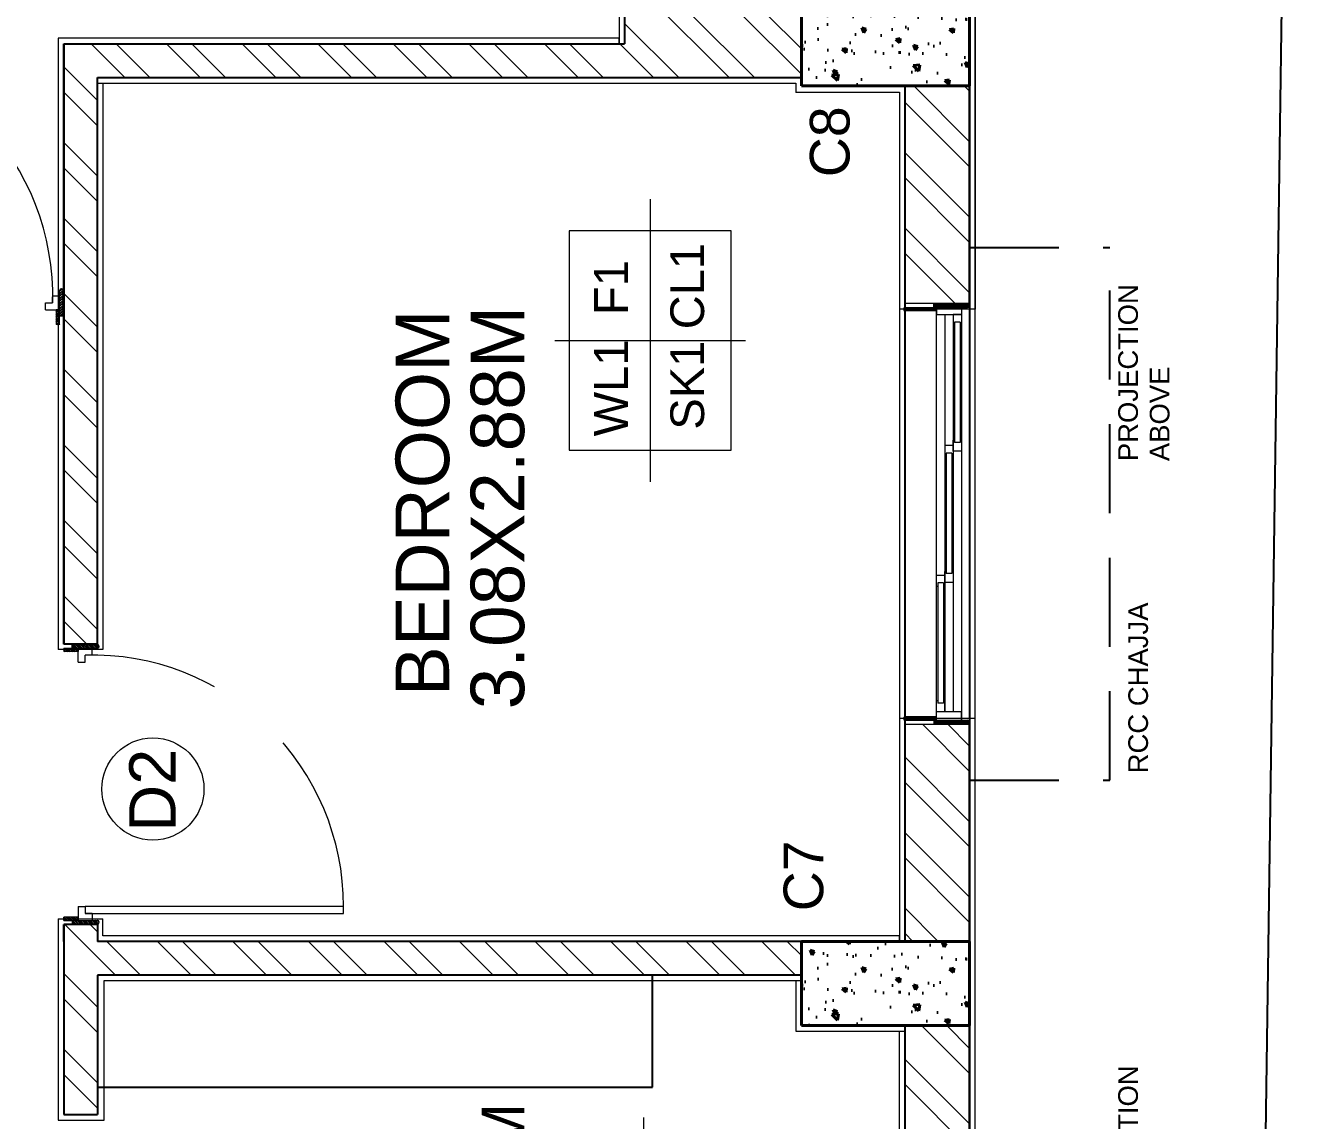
# Model space of a CAD drawing. Header units: metres. Extents: x 15463 to 32022, y 1223 to 33962.
# Drawn here: x 29502.244 to 29506.824, y 4118.347 to 4122.25 of the extents above; entities that cross this region are included whole.
import ezdxf

# ---------------------------------------------------------------- set-up
doc = ezdxf.new("R2010")
doc.units = ezdxf.units.M
doc.header["$LTSCALE"] = 0.1
for name, pattern in [('DASHDOTX2', [50.8, 25.4, -12.7, 0, -12.7]), ('DASHED2', [9.525, 6.35, -3.175]), ('HIDDEN2', [4.7625, 3.175, -1.5875])]:
    doc.linetypes.add(name, pattern=pattern)
for name, color, linetype, lineweight in [('CENTERLINE', 251, 'DASHDOTX2', 15), ('COLUMN', 7, 'Continuous', 40), ('DOOR', 7, 'Continuous', 20), ('HATCH', 250, 'Continuous', 13), ('LEVEL', 251, 'Continuous', 13), ('NAMES', 252, 'Continuous', 15), ('PLASTER', 252, 'Continuous', 15)]:
    doc.layers.add(name, color=color, linetype=linetype, lineweight=lineweight)
doc.styles.get("Standard").update_dxf_attribs({"font": 'arial.ttf'})

msp = doc.modelspace()

# ---------------------------------------------------------------- hatches: boundary and pattern name
h = msp.add_hatch()
h.set_pattern_fill('ANSI31', color=256, scale=0.002, angle=180)
h.set_pattern_definition([(225, (29702.326575, 4180.868247), (0.00449012806, -0.00449012806), [])])
h.paths.add_polyline_path([(29502.3648, 4121.3067, -1), (29502.3768, 4121.3067), (29502.3768, 4121.2157), (29502.3648, 4121.2157)])
h.paths.add_polyline_path([(29502.3528, 4121.2375), (29502.3648, 4121.2375), (29502.3648, 4121.2157), (29502.3648, 4121.1856), (29502.3528, 4121.1856)])
h.paths.add_polyline_path([(29501.3816, 4121.3067, -1), (29501.3936, 4121.3067), (29501.3936, 4121.2157), (29501.3816, 4121.2157)])
h.paths.add_polyline_path([(29501.3936, 4121.2375), (29501.4056, 4121.2375), (29501.4056, 4121.1856), (29501.3936, 4121.1856)])
h = msp.add_hatch()
h.set_pattern_fill('ANSI31', color=256, scale=0.002, angle=90)
h.set_pattern_definition([(135, (29578.6923925, 3905.747725), (-0.00449012806, -0.00449012806), [])])
h.paths.add_polyline_path([(29502.5003, 4120.0312, 1), (29502.5003, 4120.0432), (29502.4093, 4120.0432), (29502.4093, 4120.0312)])
h.paths.add_polyline_path([(29502.4311, 4120.0192), (29502.4311, 4120.0312), (29502.4093, 4120.0312), (29502.3792, 4120.0312), (29502.3792, 4120.0192)])
h.paths.add_polyline_path([(29502.5003, 4119.048, 1), (29502.5003, 4119.06), (29502.4093, 4119.06), (29502.4093, 4119.048)])
h.paths.add_polyline_path([(29502.4311, 4119.06), (29502.4311, 4119.072), (29502.3792, 4119.072), (29502.3792, 4119.06)])
at = {"layer": 'COLUMN'}
h = msp.add_hatch(dxfattribs=at)
h.set_pattern_fill('AR-CONC', color=256, scale=0.001, angle=90)
h.set_pattern_definition([(140, (29523.85359, 4049.9595), (0.0159391, 0.18218467), [0.01905, -0.20955]), (85, (29523.85359, 4049.9595), (-0.19105685, -0.0352434), [0.01524, -0.1676406]), (190.45144, (29523.85492, 4049.97468), (-0.17511775, 0.14694125), [0.01619, -0.17809024]), (136.1842, (29523.80279, 4049.9595), (0.0420423, 0.27107904), [0.028575, -0.314325]), (186.63556, (29523.8063, 4049.9821), (-0.2474261, 0.2374041), [0.024285, -0.2671356]), (81.18415, (29523.8028, 4049.9595), (-0.2474261, 0.2374041), [0.02286, -0.2514597]), (111, (29523.81549, 4049.9849), (0.1022652, 0.1516144), [0.01905, -0.20955]), (56, (29523.81549, 4049.9849), (-0.18418797, 0.06180203), [0.01524, -0.16764]), (161.45145, (29523.82401, 4049.99753), (-0.08192277, 0.2134164), [0.01619, -0.17808994]), (127.5, (29523.85359, 4049.9595), (-0.08455504, 0.003088603), [0, -0.165608, 0, -0.17018, 0, -0.168275]), (97.5, (29523.85359, 4049.9595), (-0.10018057, 0.06681966), [0, -0.097028, 0, -0.161798, 0, -0.064135]), (57.5, (29523.85359, 4049.90286), (0.005728744, 0.135590595), [0, -0.0635, 0, -0.19812, 0, -0.26289]), (47.5, (29523.85359, 4049.87746), (-0.0254265, 0.14812918), [0, -0.08255, 0, -0.131572, 0, -0.18669])])
h.paths.add_polyline_path([(29505.0092, 4122.3356), (29505.0092, 4122.0356), (29505.6092, 4122.0356), (29505.6092, 4122.3356)])
h = msp.add_hatch(dxfattribs=at)
h.set_pattern_fill('AR-CONC', color=256, scale=0.001, angle=90)
h.set_pattern_definition([(140, (29523.85359, 4046.60932), (0.0159391, 0.18218467), [0.01905, -0.20955]), (85, (29523.85359, 4046.60932), (-0.19105685, -0.0352434), [0.01524, -0.1676406]), (190.45144, (29523.85492, 4046.6245), (-0.17511775, 0.14694125), [0.01619, -0.17809024]), (136.1842, (29523.80279, 4046.60932), (0.0420423, 0.27107904), [0.028575, -0.314325]), (186.63556, (29523.8063, 4046.6319), (-0.2474261, 0.2374041), [0.024285, -0.2671356]), (81.18415, (29523.8028, 4046.60932), (-0.2474261, 0.2374041), [0.02286, -0.2514597]), (111, (29523.81549, 4046.63472), (0.1022652, 0.1516144), [0.01905, -0.20955]), (56, (29523.81549, 4046.63472), (-0.18418797, 0.06180203), [0.01524, -0.16764]), (161.45145, (29523.82401, 4046.64735), (-0.08192277, 0.2134164), [0.01619, -0.17808994]), (127.5, (29523.85359, 4046.60932), (-0.08455504, 0.003088603), [0, -0.165608, 0, -0.17018, 0, -0.168275]), (97.5, (29523.85359, 4046.60932), (-0.10018057, 0.06681966), [0, -0.097028, 0, -0.161798, 0, -0.064135]), (57.5, (29523.85359, 4046.55268), (0.005728744, 0.135590595), [0, -0.0635, 0, -0.19812, 0, -0.26289]), (47.5, (29523.85359, 4046.52728), (-0.0254265, 0.14812918), [0, -0.08255, 0, -0.131572, 0, -0.18669])])
h.paths.add_polyline_path([(29505.0092, 4118.9855), (29505.0092, 4118.6855), (29505.6092, 4118.6855), (29505.6092, 4118.9855)])
at = {"layer": 'DOOR'}
h = msp.add_hatch(dxfattribs=at)
h.set_pattern_fill('ANSI31', color=256, scale=0.001, angle=90)
h.set_pattern_definition([(135, (29584.855609, 3943.5580482), (-0.00224506403, -0.00224506403), [])])
h.paths.add_polyline_path([(29505.6021, 4121.2455, 1), (29505.6021, 4121.2575), (29505.4816, 4121.2575), (29505.4816, 4121.2455)])
h.paths.add_polyline_path([(29505.4908, 4121.2335), (29505.4908, 4121.2455), (29505.3794, 4121.2455, 1), (29505.3794, 4121.2335)])
h.paths.add_polyline_path([(29505.6021, 4119.7618, 1), (29505.6021, 4119.7738), (29505.4816, 4119.7738), (29505.4816, 4119.7618)])
h.paths.add_polyline_path([(29505.4908, 4119.7738), (29505.4908, 4119.7858), (29505.3794, 4119.7858, 1), (29505.3794, 4119.7738)])
at = {"layer": 'HATCH'}
h = msp.add_hatch(dxfattribs=at)
h.set_pattern_fill('ANSI32', color=256, scale=0.02, angle=90)
h.set_pattern_definition([(135, (29569.4144, 3572.19952), (-0.13470384, -0.13470384), []), (135, (29569.4144, 3572.28933), (-0.13470384, -0.13470384), [])])
h.paths.add_polyline_path([(29499.8292, 4125.1155), (29499.8292, 4119.0207), (29500.0592, 4119.0207), (29500.0592, 4119.422), (29500.0595, 4121.1856), (29500.3592, 4121.1856), (29500.3592, 4121.4156), (29500.0592, 4121.4156), (29500.0592, 4121.4156), (29500.0592, 4122.7556), (29500.3592, 4122.7556), (29500.3592, 4122.9856), (29500.0592, 4122.9856), (29500.0592, 4125.1155)])
h.paths.add_polyline_path([(29500.1292, 4118.9854), (29500.1292, 4118.8655), (29501.3792, 4118.8653), (29501.3792, 4119.0549), (29501.2593, 4119.0549), (29501.2593, 4119.0302), (29501.2592, 4118.9863), (29501.2592, 4118.9853)])
h.paths.add_polyline_path([(29500.9592, 4122.9855), (29500.9592, 4122.7555), (29501.1492, 4122.7555), (29501.1492, 4121.4155), (29500.9592, 4121.4155), (29500.9592, 4121.1855), (29501.2594, 4121.1855), (29501.2592, 4119.8552), (29501.3792, 4119.8552), (29501.3792, 4123.0558), (29501.2594, 4123.0558), (29501.2594, 4122.9855)])
h.paths.add_polyline_path([(29502.4992, 4118.9855), (29502.4992, 4119.0456), (29502.3792, 4119.0456), (29502.3792, 4118.9855), (29502.3792, 4118.3683), (29502.4992, 4118.3683), (29502.4992, 4118.8655), (29505.0092, 4118.8655), (29505.0092, 4118.9855)])
h.paths.add_polyline_path([(29505.3792, 4118.6855), (29505.3792, 4118.1465), (29505.6092, 4118.1465), (29505.6092, 4118.6855)])
h.paths.add_polyline_path([(29505.3792, 4117.1444), (29505.3792, 4116.6755), (29505.6092, 4116.6755), (29505.6092, 4117.1444)])
h.paths.add_polyline_path([(29505.3792, 4119.7597), (29505.3792, 4118.9855), (29505.6092, 4118.9855), (29505.6092, 4119.7597)])
h.paths.add_polyline_path([(29505.3792, 4122.0356), (29505.3792, 4121.2597), (29505.6092, 4121.2597), (29505.6092, 4122.0356)])
h.paths.add_polyline_path([(29504.6092, 4122.2955), (29504.6092, 4122.9005), (29504.3792, 4122.9005), (29504.3792, 4122.1855), (29502.3792, 4122.1855), (29502.3792, 4120.0456), (29502.4992, 4120.0456), (29502.4992, 4122.0655), (29505.0092, 4122.0655), (29505.0092, 4122.2955)])
h.paths.add_polyline_path([(29504.3792, 4125.1155), (29504.3792, 4124.4005), (29504.6092, 4124.4005), (29504.6092, 4125.1155)])
h.paths.add_polyline_path([(29500.4292, 4125.4155), (29500.4292, 4125.1856), (29501.2592, 4125.1855), (29501.2594, 4123.8558), (29501.3792, 4123.8558), (29501.3792, 4125.1855), (29504.0092, 4125.1855), (29504.0092, 4125.4155)])
at = {"layer": 'LEVEL'}
h = msp.add_hatch(dxfattribs=at)
h.set_pattern_fill('ANSI31', color=256, scale=0.02, angle=90)
h.set_pattern_definition([(135, (29569.414394, 3572.19952), (-0.0449012806, -0.0449012806), [])])
h.paths.add_polyline_path([(29488.2785, 4112.7406), (29488.2785, 4109.3807), (29488.6485, 4109.3807), (29489.0485, 4109.3807), (29489.0485, 4109.9098), (29489.0769, 4109.9098), (29489.0769, 4112.0816), (29489.0643, 4112.0816), (29489.0555, 4112.0816, -1), (29489.0555, 4112.0936), (29489.0485, 4112.0957), (29489.0485, 4112.7406)])
h.paths.add_polyline_path([(29488.8582, 4110.274), (29488.8582, 4109.6478), (29488.3966, 4109.6478), (29488.3966, 4110.274)], flags=16)
h.paths.add_polyline_path([(29488.2785, 4116.3606), (29488.2785, 4113.0007), (29489.0485, 4113.0007), (29489.0485, 4113.0207), (29489.0485, 4113.6456), (29489.0555, 4113.6478, -1), (29489.0555, 4113.6598), (29489.0769, 4113.6598), (29489.0769, 4115.8315), (29489.0555, 4115.8315, -1), (29489.0555, 4115.8435), (29489.0485, 4115.8456), (29489.0485, 4116.3606)])
h.paths.add_polyline_path([(29488.8526, 4113.934), (29488.8526, 4113.3077), (29488.391, 4113.3077), (29488.391, 4113.934)], flags=16)
h.paths.add_polyline_path([(29505.0092, 4103.4068), (29505.0092, 4103.4452), (29504.6092, 4103.4452), (29504.6092, 4102.8402), (29504.6021, 4102.8381, -1), (29504.6021, 4102.8261), (29504.5808, 4102.8261), (29504.5808, 4102.7961), (29504.5808, 4101.3544), (29504.6021, 4101.3544, -1), (29504.6021, 4101.3424), (29504.6092, 4101.3402), (29504.6092, 4100.5552), (29505.3792, 4100.5552), (29505.3792, 4103.4068)])
h.paths.add_polyline_path([(29505.2472, 4101.3086), (29505.2472, 4100.6823), (29504.7856, 4100.6823), (29504.7856, 4101.3086)], flags=16)
h.paths.add_polyline_path([(29504.6092, 4112.7555), (29504.6092, 4112.7203), (29504.6092, 4112.0878), (29504.6021, 4112.0856, -1), (29504.6021, 4112.0736), (29504.5808, 4112.0736), (29504.5808, 4109.9019), (29504.6021, 4109.9019, -0.414214), (29504.6081, 4109.8959), (29504.6092, 4109.9603), (29504.6092, 4109.3652), (29505.3792, 4109.3652), (29505.3792, 4112.7555)])
h.paths.add_polyline_path([(29505.2419, 4110.1777), (29505.2419, 4109.5514), (29504.7803, 4109.5514), (29504.7803, 4110.1777)], flags=16)
h.paths.add_polyline_path([(29505.0092, 4116.3755), (29504.6092, 4116.3755), (29504.6092, 4115.8529), (29504.6021, 4115.8508, -1), (29504.6021, 4115.8388), (29504.5808, 4115.8388), (29504.5808, 4113.667), (29504.6021, 4113.667, -1), (29504.6021, 4113.655), (29504.6092, 4113.6529), (29504.6092, 4112.9852), (29505.3792, 4112.9852), (29505.3792, 4116.3755)])
h.paths.add_polyline_path([(29505.253, 4113.8679), (29505.253, 4113.2416), (29504.7914, 4113.2416), (29504.7914, 4113.8679)], flags=16)
h.paths.add_polyline_path([(29504.6092, 4125.1855), (29504.6092, 4125.1155), (29504.6092, 4124.4005), (29504.6021, 4124.3983, -1), (29504.6021, 4124.3863), (29504.5808, 4124.3863), (29504.5808, 4122.9146), (29504.5934, 4122.9146), (29504.6021, 4122.9146, -1), (29504.6021, 4122.9026), (29504.6092, 4122.9005), (29504.6092, 4122.2955), (29505.0092, 4122.2955), (29505.0092, 4122.3356), (29505.3792, 4122.3356), (29505.3792, 4125.1855)])
h.paths.add_polyline_path([(29505.2257, 4123.1029), (29505.2257, 4122.4766), (29504.7641, 4122.4766), (29504.7641, 4123.1029)], flags=16)
h.paths.add_polyline_path([(29505.1754, 4122.7839), (29505.1754, 4123.0876), (29505.0263, 4123.0876), (29505.0263, 4122.7839)], flags=8)
h.paths.add_polyline_path([(29505.1754, 4122.5044), (29505.1754, 4122.8006), (29505.0263, 4122.8006), (29505.0263, 4122.5044)], flags=8)
h.paths.add_polyline_path([(29504.9556, 4122.7858), (29504.9556, 4123.1103), (29504.8108, 4123.1103), (29504.8108, 4122.7858)], flags=24)
h.paths.add_polyline_path([(29504.9556, 4122.5498), (29504.9556, 4122.7549), (29504.8108, 4122.7549), (29504.8108, 4122.5498)], flags=8)
h.paths.add_polyline_path([(29505.1278, 4123.2047), (29505.1278, 4124.3039), (29504.8906, 4124.3039), (29504.8906, 4123.2047)], flags=24)

# ---------------------------------------------------------------- linework, layer by layer
for p, q in [((29505.6092, 4121.2597), (29505.6092, 4125.4155)), ((29504.3792, 4125.1155), (29504.3792, 4122.1855)), ((29502.3792, 4122.1855), (29502.3792, 4120.0456)), ((29502.3792, 4120.0456), (29502.3792, 4122.1855)), ((29502.3792, 4122.1855), (29504.3792, 4122.1855)), ((29502.4992, 4120.0456), (29502.4992, 4122.0655)), ((29502.4992, 4122.0655), (29505.0092, 4122.0655)), ((29505.1272, 4122.0655), (29505.14, 4122.0655)), ((29505.3792, 4118.9855), (29505.3792, 4122.0356)), ((29502.4992, 4120.0456), (29502.3792, 4120.0456)), ((29502.4992, 4120.0456), (29502.3792, 4120.0456)), ((29505.6092, 4118.1465), (29505.6092, 4119.7597)), ((29502.3792, 4119.0456), (29502.3792, 4118.9855)), ((29502.3792, 4118.9855), (29502.3792, 4119.0456)), ((29502.4992, 4119.0456), (29502.3792, 4119.0456)), ((29502.4992, 4119.0456), (29502.3792, 4119.0456)), ((29502.4992, 4119.0456), (29502.4992, 4118.9855)), ((29502.3792, 4118.9855), (29502.3792, 4118.3683)), ((29505.3792, 4118.9855), (29502.4992, 4118.9855)), ((29505.0092, 4118.8655), (29502.4992, 4118.8655)), ((29502.4992, 4118.8655), (29502.4992, 4118.3683)), ((29504.4781, 4118.4655), (29504.4781, 4118.8655)), ((29505.3792, 4116.6755), (29505.3792, 4118.6855)), ((29502.4992, 4118.4655), (29504.4781, 4118.4655)), ((29502.3792, 4118.3683), (29502.4992, 4118.3683))]:
    msp.add_line(p, q)
at = {"linetype": 'HIDDEN2'}
for p, q in [((29505.6092, 4121.4597), (29506.1092, 4121.4597)), ((29506.1092, 4119.5597), (29506.1092, 4121.4597)), ((29505.6092, 4119.5597), (29506.1092, 4119.5597))]:
    msp.add_line(p, q, dxfattribs=at)
at = {"color": 2, "true_color": 0xf1eb1f}
msp.add_lwpolyline([(29488.0065, 4129.4936), (29501.059, 4134.2288, -0.410228), (29506.8239, 4129.5136), (29506.4027, 4099.8888, -0.344431), (29504.0418, 4096.9551), (29484.542, 4096.489), (29488.0065, 4129.4936)], format="xyb", dxfattribs=at)
at = {"color": 9, "true_color": 0xd19cc7}
msp.add_lwpolyline([(29501.059, 4134.2288, -0.410228), (29506.8239, 4129.5136), (29506.4027, 4099.8888, -0.33266), (29504.0418, 4096.9551)], format="xyb", dxfattribs=at)
at = {"color": 2, "true_color": 0xf1eb1f}
msp.add_lwpolyline([(29488.0485, 4122.3356), (29492.5085, 4122.3356), (29492.5085, 4119.9503), (29493.8292, 4119.9503), (29493.8292, 4117.01), (29498.0592, 4117.021), (29498.0592, 4114.862), (29499.8292, 4114.862), (29499.8292, 4125.4156), (29505.6092, 4125.4155), (29505.6092, 4100.3252), (29499.8292, 4100.3252), (29499.8292, 4107.5506), (29493.8292, 4107.5506), (29493.8292, 4105.7712), (29492.5085, 4105.7712), (29492.5085, 4103.4068), (29488.0485, 4103.4068), (29488.0485, 4122.3356)], dxfattribs=at)
at = {"layer": 'COLUMN'}
for p, q in [((29505.0092, 4122.3356), (29505.0092, 4122.0356)), ((29505.6092, 4122.0356), (29505.6092, 4122.3356)), ((29505.0092, 4122.0356), (29505.6092, 4122.0356)), ((29505.0092, 4118.9855), (29505.0092, 4118.6855)), ((29505.6092, 4118.9855), (29505.0092, 4118.9855)), ((29505.6092, 4118.6855), (29505.6092, 4118.9855)), ((29505.0092, 4118.6855), (29505.6092, 4118.6855))]:
    msp.add_line(p, q, dxfattribs=at)
at = {"layer": 'DOOR'}
for p, q in [((29502.3648, 4121.1856), (29502.3648, 4121.3067)), ((29502.3768, 4121.2157), (29502.3768, 4121.3067)), ((29502.3792, 4121.3356), (29502.3792, 4121.1856)), ((29502.3148, 4121.2375), (29502.3148, 4121.2625)), ((29502.3148, 4121.2625), (29502.3398, 4121.2625)), ((29502.3398, 4121.2875), (29502.3648, 4121.2875)), ((29502.3398, 4121.2875), (29502.3398, 4121.2625)), ((29505.6092, 4121.2597), (29505.3792, 4121.2597)), ((29505.4816, 4121.2575), (29505.6021, 4121.2575)), ((29505.4816, 4121.2455), (29505.4816, 4121.2575)), ((29502.3148, 4121.2375), (29502.3648, 4121.2375)), ((29502.3648, 4121.2375), (29502.3528, 4121.2375)), ((29502.3528, 4121.2375), (29502.3528, 4121.1856)), ((29502.3648, 4121.2157), (29502.3768, 4121.2157)), ((29505.3794, 4121.2455), (29505.6021, 4121.2455)), ((29505.4908, 4121.2335), (29505.3794, 4121.2335)), ((29505.4908, 4119.7738), (29505.4908, 4121.2455)), ((29505.4908, 4121.2455), (29505.5808, 4121.2455)), ((29505.4908, 4121.2455), (29505.4908, 4121.2205)), ((29505.4908, 4121.2205), (29505.5808, 4121.2205)), ((29505.4908, 4121.2205), (29505.5208, 4121.2205)), ((29505.5208, 4121.2205), (29505.5208, 4119.8038)), ((29505.5808, 4121.2205), (29505.5508, 4121.2205)), ((29505.5508, 4121.2205), (29505.5508, 4119.8038)), ((29505.5508, 4121.2205), (29505.5508, 4121.2005)), ((29505.5508, 4121.2205), (29505.5508, 4121.1805)), ((29505.5808, 4121.2455), (29505.5808, 4119.7738)), ((29505.5808, 4121.2205), (29505.5808, 4121.1705)), ((29505.5808, 4121.2205), (29505.5808, 4120.7205)), ((29502.3648, 4121.1856), (29502.3528, 4121.1856)), ((29505.5508, 4121.1805), (29505.5558, 4121.1805)), ((29505.5558, 4121.1933), (29505.5558, 4120.7639)), ((29505.5758, 4121.1933), (29505.5558, 4121.1933)), ((29505.5758, 4121.1933), (29505.5758, 4120.7639)), ((29505.5758, 4121.1805), (29505.5808, 4121.1805)), ((29505.5508, 4120.7532), (29505.5208, 4120.7532)), ((29505.5208, 4120.7532), (29505.5208, 4120.7132)), ((29505.5508, 4120.7328), (29505.5508, 4120.7728)), ((29505.5508, 4120.7728), (29505.5558, 4120.7728)), ((29505.5508, 4120.7328), (29505.5508, 4120.7528)), ((29505.5758, 4120.7639), (29505.5558, 4120.7639)), ((29505.5758, 4120.7728), (29505.5808, 4120.7728)), ((29505.5208, 4120.7132), (29505.5258, 4120.7132)), ((29505.5258, 4120.726), (29505.5258, 4120.2966)), ((29505.5458, 4120.726), (29505.5258, 4120.726)), ((29505.5458, 4120.726), (29505.5458, 4120.2966)), ((29505.5458, 4120.7132), (29505.5508, 4120.7132)), ((29505.5808, 4120.7328), (29505.5508, 4120.7328)), ((29505.5508, 4120.7205), (29505.5508, 4120.2205)), ((29505.4908, 4120.2516), (29505.4908, 4120.2916)), ((29505.4908, 4120.2916), (29505.5208, 4120.2916)), ((29505.5208, 4120.3054), (29505.5258, 4120.3054)), ((29505.5208, 4119.8038), (29505.5208, 4120.3038)), ((29505.5458, 4120.2966), (29505.5258, 4120.2966)), ((29505.5458, 4120.3054), (29505.5508, 4120.3054)), ((29505.4908, 4120.2516), (29505.4958, 4120.2516)), ((29505.4958, 4120.2644), (29505.4958, 4119.835)), ((29505.5158, 4120.2644), (29505.4958, 4120.2644)), ((29505.5158, 4120.2644), (29505.5158, 4119.835)), ((29505.5158, 4120.2516), (29505.5208, 4120.2516)), ((29505.5508, 4120.2654), (29505.5208, 4120.2654)), ((29502.3792, 4120.0312), (29502.5003, 4120.0312)), ((29502.3792, 4120.0312), (29502.3792, 4120.0192)), ((29502.4311, 4120.0192), (29502.3792, 4120.0192)), ((29502.4093, 4120.0432), (29502.5003, 4120.0432)), ((29502.4093, 4120.0312), (29502.4093, 4120.0432)), ((29502.4311, 4119.9812), (29502.4311, 4120.0312)), ((29502.4311, 4120.0312), (29502.4311, 4120.0192)), ((29502.4811, 4120.0062), (29502.4811, 4120.0312)), ((29502.4311, 4119.9812), (29502.4561, 4119.9812)), ((29502.4561, 4119.9812), (29502.4561, 4120.0062)), ((29502.4811, 4120.0062), (29502.4561, 4120.0062)), ((29505.4908, 4119.8038), (29505.4908, 4119.8438)), ((29505.4908, 4119.8438), (29505.4958, 4119.8438)), ((29505.5158, 4119.835), (29505.4958, 4119.835)), ((29505.5158, 4119.8438), (29505.5208, 4119.8438)), ((29505.4908, 4119.7858), (29505.3794, 4119.7858)), ((29505.5808, 4119.8038), (29505.4908, 4119.8038)), ((29505.5808, 4119.7738), (29505.5808, 4119.8038)), ((29505.3792, 4119.7597), (29505.6092, 4119.7597)), ((29505.3794, 4119.7738), (29505.6021, 4119.7738)), ((29505.4816, 4119.7738), (29505.4816, 4119.7618)), ((29505.4816, 4119.7618), (29505.6021, 4119.7618)), ((29505.5034, 4119.7738), (29505.5934, 4119.7738)), ((29502.4311, 4119.11), (29502.4311, 4119.06)), ((29502.4311, 4119.11), (29502.4561, 4119.11)), ((29502.4561, 4119.11), (29502.4561, 4119.085)), ((29503.3771, 4119.11), (29502.4561, 4119.11)), ((29503.3771, 4119.085), (29503.3771, 4119.11)), ((29502.4311, 4119.072), (29502.3792, 4119.072)), ((29502.3792, 4119.06), (29502.3792, 4119.072)), ((29502.3792, 4119.06), (29502.5003, 4119.06)), ((29502.4093, 4119.06), (29502.4093, 4119.048)), ((29502.4311, 4119.06), (29502.4311, 4119.072)), ((29502.4811, 4119.085), (29502.4561, 4119.085)), ((29502.4561, 4119.085), (29503.3771, 4119.085)), ((29502.4811, 4119.085), (29502.4811, 4119.06)), ((29502.4093, 4119.048), (29502.5003, 4119.048))]:
    msp.add_line(p, q, dxfattribs=at)
at = {"layer": 'DOOR', "linetype": 'DASHED2'}
for centre, start, end in [((29501.4436, 4121.2869), 358.4389, 90), ((29502.4805, 4119.11), 0, 91.5611)]:
    msp.add_arc(centre, 0.8966, start, end, dxfattribs=at)
at = {"layer": 'DOOR'}
for centre, start, end in [((29502.3708, 4121.3067), 0, 180), ((29505.6021, 4121.2515), 270, 90), ((29505.3794, 4121.2395), 90, 270), ((29502.5003, 4120.0372), 270, 90), ((29505.3794, 4119.7798), 90, 270), ((29505.6021, 4119.7678), 270, 90), ((29502.5003, 4119.054), 270, 90)]:
    msp.add_arc(centre, 0.006, start, end, dxfattribs=at)
at = {"layer": 'LEVEL'}
msp.add_circle((29502.6972, 4119.5286), 0.1822, dxfattribs=at)
at = {"layer": 'NAMES'}
for p, q in [((29504.47, 4121.6317), (29504.47, 4120.6241)), ((29504.1298, 4121.1279), (29504.8101, 4121.1279)), ((29504.447, 4118.3575), (29504.447, 4117.3499))]:
    msp.add_line(p, q, dxfattribs=at)
msp.add_lwpolyline([(29504.1814, 4121.5193), (29504.1814, 4120.7365), (29504.7585, 4120.7365), (29504.7585, 4121.5193)], close=True, dxfattribs=at)
at = {"layer": 'PLASTER'}
for p, q in [((29505.6292, 4100.3052), (29505.6292, 4125.4355)), ((29505.6292, 4125.4355), (29505.6292, 4121.2397)), ((29504.3592, 4125.1155), (29504.3592, 4122.1855)), ((29504.3592, 4122.2055), (29502.3592, 4122.2055)), ((29502.3592, 4122.2055), (29502.3592, 4120.0267)), ((29504.3592, 4122.1855), (29504.3592, 4122.2055)), ((29502.4992, 4122.0655), (29502.4992, 4122.0455)), ((29502.4992, 4122.0455), (29504.9892, 4122.0455)), ((29502.4992, 4122.0455), (29502.5192, 4122.0455)), ((29502.5192, 4122.0455), (29502.5192, 4120.0467)), ((29504.9892, 4122.0455), (29504.9892, 4122.0127)), ((29504.9892, 4122.0139), (29505.3592, 4122.0139)), ((29505.3592, 4122.0139), (29505.3592, 4118.9855)), ((29505.6292, 4121.2397), (29505.3592, 4121.2397)), ((29502.5192, 4120.0267), (29502.3592, 4120.0267)), ((29502.5192, 4120.0467), (29502.5192, 4120.0267)), ((29505.6292, 4119.7797), (29505.3592, 4119.7797)), ((29505.6292, 4118.1465), (29505.6292, 4119.7797)), ((29502.3592, 4119.0656), (29502.5192, 4119.0656)), ((29502.3592, 4119.0656), (29502.3592, 4118.3483)), ((29502.5192, 4119.0055), (29502.5192, 4119.0656)), ((29505.3592, 4119.0055), (29502.5192, 4119.0055)), ((29505.3592, 4118.9855), (29505.3592, 4119.0055)), ((29502.4992, 4118.8655), (29502.4992, 4118.8455)), ((29502.5239, 4118.3483), (29502.5239, 4118.8455)), ((29502.5239, 4118.8455), (29505.0092, 4118.8455)), ((29504.9892, 4118.8455), (29504.9892, 4118.6655)), ((29504.9892, 4118.6655), (29505.3792, 4118.6655)), ((29505.3592, 4118.1265), (29505.3592, 4118.6655)), ((29502.3592, 4118.3483), (29502.5239, 4118.3483))]:
    msp.add_line(p, q, dxfattribs=at)

# ---------------------------------------------------------------- texts
for s, height, p in [('PROJECTION ', 0.070093, (29506.2091, 4120.6977)), ('ABOVE', 0.07009, (29506.3217, 4120.6977)), ('RCC CHAJJA', 0.07009, (29506.2451, 4119.5846)), ('PROJECTION ', 0.070093, (29506.2091, 4117.9125))]:
    msp.add_text(s, height=height, rotation=90).set_placement(p)
at = {"layer": 'CENTERLINE', "linetype": 'ByBlock'}
for s, p in [('C8', (29505.1811, 4121.7103)), ('C7', (29505.0873, 4119.0928))]:
    msp.add_text(s, height=0.1414, rotation=90, dxfattribs=at).set_placement(p)
at = {"layer": 'LEVEL'}
msp.add_text('D2', height=0.16552, rotation=90, dxfattribs=at).set_placement((29502.7784, 4119.3766))
at = {"layer": 'NAMES'}
for s, height, p in [('CL1', 0.12022, (29504.6625, 4121.1679)), ('F1', 0.12022, (29504.3907, 4121.2187)), ('BEDROOM', 0.191, (29503.7536, 4119.8598)), ('3.08X2.88M', 0.191, (29504.0211, 4119.8129)), ('WL1', 0.12022, (29504.3907, 4120.7862)), ('SK1', 0.12022, (29504.6625, 4120.81)), ('2.26X2.88M', 0.1528, (29504.0219, 4117.2582))]:
    msp.add_text(s, height=height, rotation=90, dxfattribs=at).set_placement(p)

doc.saveas('drawing.dxf')
